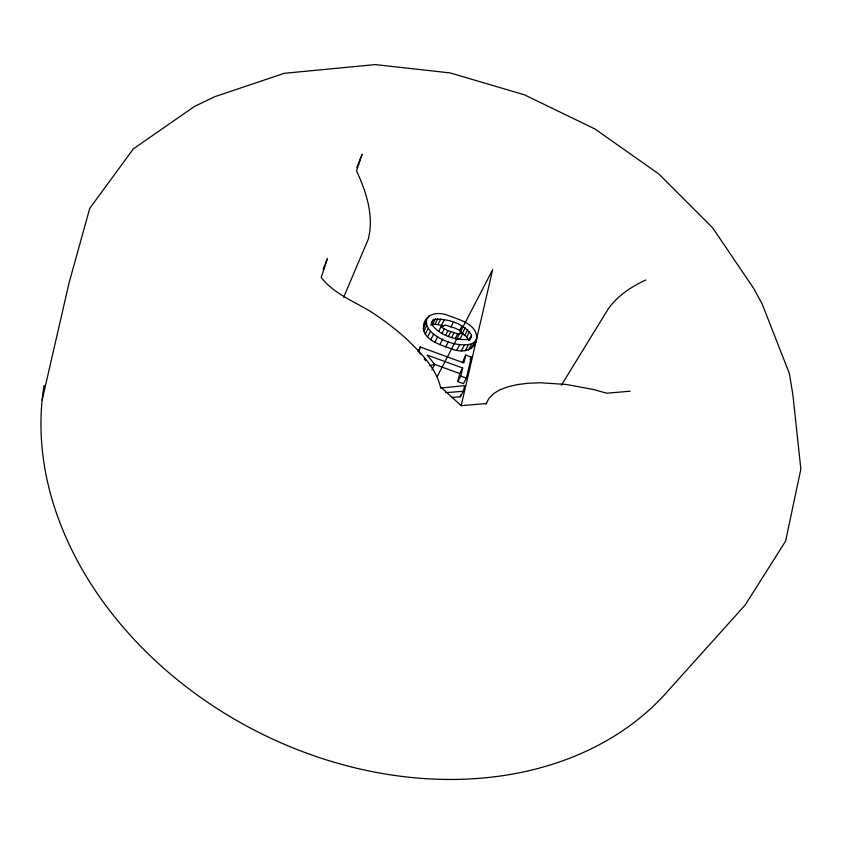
<?xml version="1.0" encoding="UTF-8"?>
<svg xmlns="http://www.w3.org/2000/svg" width="843" height="843" viewBox="0 0 843 843"><rect width="100%" height="100%" fill="white"/><g stroke="black" fill="none" stroke-linecap="round" stroke-linejoin="round"><path stroke-width="1.26" d="M471.427 336.726L471.5 334.966C464.008 323.48 446.811 318.032 433.555 319.465L431.521 322.058L431.405 323.796C438.866 335.345 456.2 340.878 469.477 339.308L471.427 336.726L469.667 340.056M476.601 338.633C477.507 324.176 459.161 319.655 448.497 315.598C438.697 311.383 425.199 313.027 423.555 325.767C422.28 340.287 440.952 344.85 451.574 348.886C461.406 353.122 474.862 351.299 476.601 338.633L472.617 346.8M475.557 341.267C464.672 352.279 419.392 336.062 427.433 317.537M42.15 399.993L69.105 282.732L89.737 208.39L133.299 148.926L194.322 106.534L214.733 96.713L284.291 73.309L375.272 64.595L450.162 72.919L524.494 94.837L595.032 129.021L658.731 173.921L712.63 227.789L753.726 288.485L762.167 303.975L789.354 373.428L792.852 394.535L800.85 469.182L785.602 541.122L745.244 604.916L664.41 694.906A355.904 277.505 27.4 0 1 260.329 733.168A355.904 277.505 27.4 0 1 44.089 385.399M486.769 403.502L461.163 405.694L492.681 269.623L437.127 376.81M451.616 397.464L460.373 396.79L460.9 394.524M460.373 396.79L463.344 391.31L464.662 385.641L440.331 388.065M431.858 370.024L434.703 364.471L427.253 355.103L462.67 368.033L459.73 373.544L457.823 381.594L463.439 383.639L466.4 378.149L471.29 357.126L465.726 355.082L462.259 362.848M457.823 381.594L460.773 376.094L462.67 368.033M465.726 355.082L463.871 362.933L420.225 346.979L418.002 351.457M420.225 346.979L418.876 352.1L420.394 354.039M356.789 167.62L362.121 154.216L356.557 170.96C366.326 191.993 374.281 216.103 368.222 239.328L343.67 297.2M323.101 269.402L327.516 258.432L321.183 277.484C335.461 295.482 356.368 301.91 374.714 314.218C385.767 321.615 396.315 329.75 406.2 338.654C420.236 352.279 435.462 367.074 440.394 386.674L461.163 405.694M423.555 325.767L426.305 320.14M428.149 317.832L429.245 315.588M423.218 328.675L425.978 323.059M423.787 331.52L426.547 325.904M425.241 334.292L428.012 328.686M431.331 323.954L433.555 319.465M430.773 325.082L432.628 324.471L435.409 318.854M427.601 337L430.383 331.394M432.628 324.471L435.041 324.313L437.833 318.707M435.041 324.313L437.981 324.587L440.784 318.981M430.847 339.634L433.639 334.039M437.981 324.587L441.511 325.314L444.324 319.708M438.739 331.257L440.984 326.778L445.346 325.029L454.767 327.99L458.603 329.771L462.849 333.522L459.962 339.076L456.116 339.255M434.946 342.174L437.759 336.589M442.006 333.364L444.261 328.896L440.984 326.778M439.898 344.608L442.733 339.034M445.705 335.156L447.97 330.688L457.707 333.754L462.849 333.522M450.942 326.989L453.218 322.532M448.465 336.273L450.742 331.815M445.705 346.937L448.56 341.373M451.7 337.284L453.987 332.837M455.41 338.201L457.707 333.754M459.561 330.614L461.859 326.167M465.146 327.948L462.249 333.512L466.748 337.01L468.582 340.509L471.5 334.966M456.79 350.172L459.688 344.629M464.841 335.261L467.739 329.708M466.748 337.01L469.656 331.457M461.342 350.804L464.251 345.272M465.22 350.783L468.15 345.251M468.402 350.108L471.332 344.587M470.868 348.781L473.808 343.259M470.109 359.329L471.29 357.126M485.81 404.018L489.035 398.317L493.376 393.765L499.657 389.919L507.697 386.853L517.275 384.619L528.182 383.249L540.152 382.764L566.285 384.45L593.483 389.519L606.781 393.207L630.216 391.194M561.312 385.314L608.393 308.654C617.74 295.661 631.396 286.631 645.749 279.992M424.672 323.154L425.884 321.857M429.53 365.662L434.703 364.471M445.778 392.638L463.344 391.31M441.511 325.314L443.734 326.009M434.177 364.229L459.73 373.544M460.773 376.094L466.4 378.149M444.261 328.896L447.97 330.688M424.198 358.886L425.726 360.825"/></g></svg>
